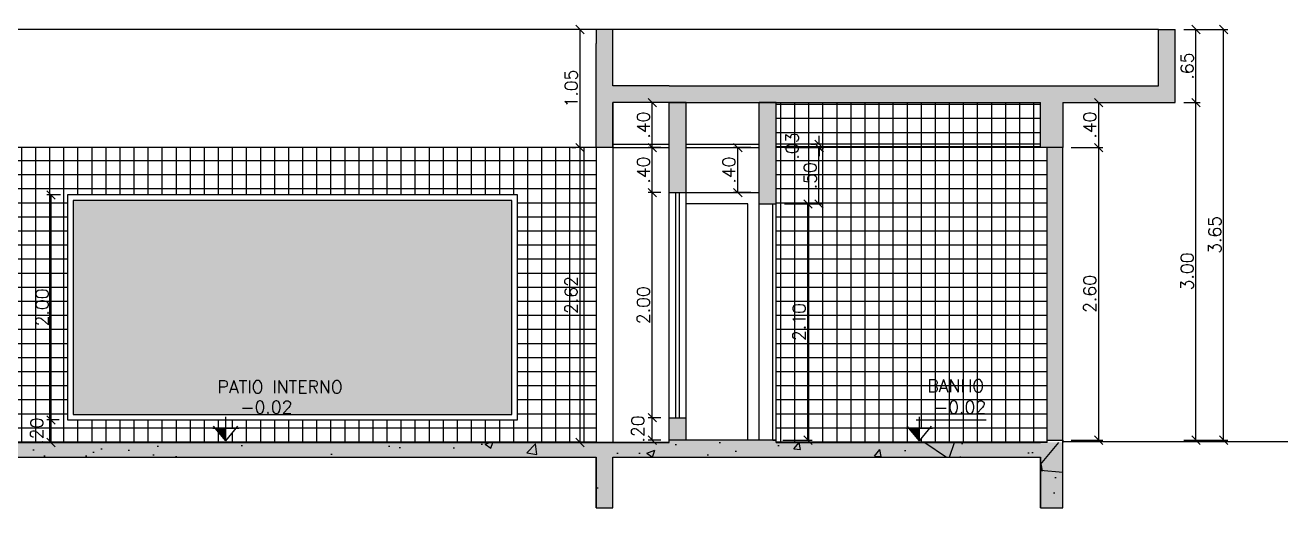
# Model space of a CAD drawing. Header units: inches. Extents: x -2 to 120, y -6 to 26.
# Drawn here: x 32.78 to 44.01, y 21.91 to 26.2 of the extents above; entities that cross this region are included whole.
import ezdxf

# ---------------------------------------------------------------- set-up
doc = ezdxf.new("R2010")
doc.units = ezdxf.units.IN
doc.header["$MEASUREMENT"] = 0
for name, color, linetype in [('Alv em vista', 1, 'Continuous'), ('Alvenaria', 4, 'Continuous'), ('ARQ-COTAS', 1, 'Continuous'), ('ARQ-NIVEL', 1, 'Continuous'), ('ARQ-TEXTO3', 3, 'Continuous'), ('Estrutura', 6, 'Continuous'), ('Hachura', 8, 'Continuous'), ('Janela', 3, 'Continuous'), ('Porta', 3, 'Continuous')]:
    doc.layers.add(name, color=color, linetype=linetype)
doc.layers.get('0').off()
doc.styles.add('ROMANS', font='romans.shx')
doc.dimstyles.new('1-75', dxfattribs={"dimscale": 0.75, "dimtxt": 0.15, "dimasz": 0.1, "dimexe": 0.05, "dimexo": 0.1, "dimgap": 0.03, "dimtad": 1, "dimzin": 5, "dimdsep": 46, "dimtxsty": 'ROMANS', "dimblk": 'OBLIQUE', "dimcen": 0, "dimclrd": 256, "dimclre": 256, "dimclrt": 2, "dimadec": 0, "dimazin": 0, "dimtfac": 1, "dimtofl": 0, "dimtmove": 2, "dimatfit": 3, "dimfxl": 0.04, "dimtolj": 1, "dimtzin": 1, "dimarcsym": 0})
pattern_1 = [(0, (0, 0), (0, 0.125), []), (90, (0, 0), (-0.125, 7.654042494670958e-18), [])]

# ---------------------------------------------------------------- blocks, each defined once
blk = doc.blocks.new('nivel corte')
at = {"color": 1}
for p, q in [((-0.1551416282272839, 0.1500000002581601), (0.1551416282272839, 0.1500000002581601)), ((0, 2.582964953035116e-10), (-0.1440395415725106, 0.1736346564500764)), ((-0.03814284311806659, 0.2486641705718284), (0.7908577891032564, 0.2486641705718284)), ((0, 2.582964953035116e-10), (0, 0.2871379268283363)), ((0, 2.582964953035116e-10), (0.1440395415725106, 0.1736346564500764)), ((0, 0.1406250002582965), (-0.1166562077978597, 0.1406250002582965)), ((0, 0.1312500002584329), (-0.1088791272779872, 0.1312500002584329)), ((0, 0.121875000258342), (-0.1011020467581147, 0.121875000258342)), ((0, 0.112500000258251), (-0.09332496623846964, 0.112500000258251)), ((0, 0.1031250002581601), (-0.08554788571859717, 0.1031250002581601)), ((0, 0.0937500002582965), (-0.0777708051987247, 0.0937500002582965)), ((0, 0.08437500025820555), (-0.06999372467885223, 0.08437500025820555)), ((0, 0.07500000025834197), (-0.06221664415897976, 0.07500000025834197)), ((0, 0.06562500025825102), (-0.05443956363910729, 0.06562500025825102)), ((0, 0.05625000025838744), (-0.04666248311923482, 0.05625000025838744)), ((0, 0.0468750002582965), (-0.03888540259936235, 0.0468750002582965)), ((0, 0.03750000025843292), (-0.03110832207971725, 0.03750000025843292)), ((0, 0.02812500025834197), (-0.02333124155961741, 0.02812500025834197)), ((0, 0.01875000025825102), (-0.01555416103974494, 0.01875000025825102)), ((0, 0.009375000258160071), (-0.00777708051987247, 0.009375000258160071))]:
    blk.add_line(p, q, dxfattribs=at)
blk = doc.blocks.new('_Oblique')
at = {"color": 0, "linetype": 'ByBlock', "lineweight": -2}
blk.add_line((-0.5, -0.5), (0.5, 0.5), dxfattribs=at)
blk = doc.blocks.new('*D488')
at = {"layer": 'ARQ-COTAS', "lineweight": -2, "transparency": 16777216}
for p, q in [((33.08264008511033, 22.69446204950949), (32.9738042560308, 22.69446204950949)), ((33.0113042560308, 22.49446204950948), (33.0113042560308, 22.69446204950949)), ((33.07616727978258, 22.49446204950948), (32.9738042560308, 22.49446204950948))]:
    blk.add_line(p, q, dxfattribs=at)
at = {"layer": 'DEFPOINTS', "color": 0, "transparency": 16777216}
for p in [(33.0113042560308, 22.69446204950949), (33.15764008511033, 22.69446204950949), (33.15116727978258, 22.49446204950948)]:
    blk.add_point(p, dxfattribs=at)
at = {"layer": 'ARQ-COTAS', "lineweight": -2, "transparency": 16777216, "xscale": 0.07500000000000001, "yscale": 0.07500000000000001, "zscale": 0.07500000000000001}
for p, rotation in [((33.0113042560308, 22.69446204950949), 90), ((33.0113042560308, 22.49446204950948), 270)]:
    blk.add_blockref('_Oblique', p, dxfattribs=dict(at, rotation=rotation))
at = {"layer": 'ARQ-COTAS', "color": 2, "transparency": 16777216, "insert": (32.88380425603079, 22.59446204950948), "char_height": 0.1125, "attachment_point": 5, "rotation": 90, "style": 'ROMANS'}
blk.add_mtext('\\A1;.20', dxfattribs=at)
blk = doc.blocks.new('*D490')
at = {"layer": 'ARQ-COTAS', "lineweight": -2, "transparency": 16777216}
for p, q in [((33.09354349119733, 24.69446204950949), (32.9738042560308, 24.69446204950949)), ((33.0113042560308, 22.69446204950949), (33.0113042560308, 24.69446204950949)), ((33.08264008511033, 22.69446204950949), (32.9738042560308, 22.69446204950949))]:
    blk.add_line(p, q, dxfattribs=at)
at = {"layer": 'DEFPOINTS', "color": 0, "transparency": 16777216}
for p in [(33.0113042560308, 24.69446204950949), (33.16854349119733, 24.69446204950949), (33.15764008511033, 22.69446204950949)]:
    blk.add_point(p, dxfattribs=at)
at = {"layer": 'ARQ-COTAS', "lineweight": -2, "transparency": 16777216, "xscale": 0.07500000000000001, "yscale": 0.07500000000000001, "zscale": 0.07500000000000001}
for p, rotation in [((33.0113042560308, 24.69446204950949), 90), ((33.0113042560308, 22.69446204950949), 270)]:
    blk.add_blockref('_Oblique', p, dxfattribs=dict(at, rotation=rotation))
at = {"layer": 'ARQ-COTAS', "color": 2, "transparency": 16777216, "insert": (32.93255425603079, 23.69446204950949), "char_height": 0.1125, "attachment_point": 5, "rotation": 90, "style": 'ROMANS'}
blk.add_mtext('\\A1;2.00', dxfattribs=at)
blk = doc.blocks.new('*D494')
at = {"layer": 'ARQ-COTAS', "lineweight": -2, "transparency": 16777216}
for p, q in [((37.78264011800701, 26.1644620495073), (37.67781469519426, 26.1644620495073)), ((37.71531469519427, 25.1144620495073), (37.71531469519427, 26.1644620495073)), ((37.782640118007, 25.1144620495073), (37.67781469519426, 25.1144620495073))]:
    blk.add_line(p, q, dxfattribs=at)
at = {"layer": 'DEFPOINTS', "color": 0, "transparency": 16777216}
for p in [(37.71531469519427, 26.1644620495073), (37.85764011800701, 26.1644620495073), (37.85764011800701, 25.1144620495073)]:
    blk.add_point(p, dxfattribs=at)
at = {"layer": 'ARQ-COTAS', "lineweight": -2, "transparency": 16777216, "xscale": 0.07500000000000001, "yscale": 0.07500000000000001, "zscale": 0.07500000000000001}
for p, rotation in [((37.71531469519427, 26.1644620495073), 90), ((37.71531469519427, 25.1144620495073), 270)]:
    blk.add_blockref('_Oblique', p, dxfattribs=dict(at, rotation=rotation))
at = {"layer": 'ARQ-COTAS', "color": 2, "transparency": 16777216, "insert": (37.63656469519426, 25.6394620495073), "char_height": 0.1125, "attachment_point": 5, "rotation": 90, "style": 'ROMANS'}
blk.add_mtext('\\A1;1.05', dxfattribs=at)
blk = doc.blocks.new('*D498')
at = {"layer": 'ARQ-COTAS', "lineweight": -2, "transparency": 16777216}
for p, q in [((37.64031469519426, 25.1144620495073), (37.67781469519426, 25.1144620495073)), ((37.71531469519427, 22.49446204950949), (37.71531469519427, 25.1144620495073)), ((37.61945179378657, 22.49446204950949), (37.75281469519427, 22.49446204950949))]:
    blk.add_line(p, q, dxfattribs=at)
at = {"layer": 'DEFPOINTS', "color": 0, "transparency": 16777216}
for p in [(37.71531469519427, 25.1144620495073), (37.71531469519427, 25.1144620495073), (37.54445179378656, 22.49446204950949)]:
    blk.add_point(p, dxfattribs=at)
at = {"layer": 'ARQ-COTAS', "lineweight": -2, "transparency": 16777216, "xscale": 0.07500000000000001, "yscale": 0.07500000000000001, "zscale": 0.07500000000000001}
for p, rotation in [((37.71531469519427, 25.1144620495073), 90), ((37.71531469519427, 22.49446204950949), 270)]:
    blk.add_blockref('_Oblique', p, dxfattribs=dict(at, rotation=rotation))
at = {"layer": 'ARQ-COTAS', "color": 2, "transparency": 16777216, "insert": (37.63656469519426, 23.8044620495084), "char_height": 0.1125, "attachment_point": 5, "rotation": 90, "style": 'ROMANS'}
blk.add_mtext('\\A1;2.62', dxfattribs=at)
blk = doc.blocks.new('*D500')
at = {"layer": 'ARQ-COTAS', "lineweight": -2, "transparency": 16777216}
for p, q in [((38.43264008511033, 22.71446204950729), (38.31907956981505, 22.71446204950729)), ((38.35657956981505, 22.51446204950949), (38.35657956981505, 22.71446204950729)), ((38.43264008511034, 22.51446204950949), (38.31907956981505, 22.51446204950949))]:
    blk.add_line(p, q, dxfattribs=at)
at = {"layer": 'DEFPOINTS', "color": 0, "transparency": 16777216}
for p in [(38.35657956981505, 22.71446204950729), (38.50764008511033, 22.71446204950729), (38.50764008511034, 22.51446204950949)]:
    blk.add_point(p, dxfattribs=at)
at = {"layer": 'ARQ-COTAS', "lineweight": -2, "transparency": 16777216, "xscale": 0.07500000000000001, "yscale": 0.07500000000000001, "zscale": 0.07500000000000001}
for p, rotation in [((38.35657956981505, 22.71446204950729), 90), ((38.35657956981505, 22.51446204950949), 270)]:
    blk.add_blockref('_Oblique', p, dxfattribs=dict(at, rotation=rotation))
at = {"layer": 'ARQ-COTAS', "color": 2, "transparency": 16777216, "insert": (38.22907956981505, 22.61446204950839), "char_height": 0.1125, "attachment_point": 5, "rotation": 90, "style": 'ROMANS'}
blk.add_mtext('\\A1;.20', dxfattribs=at)
blk = doc.blocks.new('*D502')
at = {"layer": 'ARQ-COTAS', "lineweight": -2, "transparency": 16777216}
for p, q in [((38.43264008511033, 24.71446204950954), (38.31907956981505, 24.71446204950954)), ((38.35657956981505, 22.71446204950954), (38.35657956981505, 24.71446204950954)), ((38.43264008511033, 22.71446204950954), (38.31907956981505, 22.71446204950954))]:
    blk.add_line(p, q, dxfattribs=at)
at = {"layer": 'DEFPOINTS', "color": 0, "transparency": 16777216}
for p in [(38.35657956981505, 24.71446204950954), (38.50764008511033, 24.71446204950954), (38.50764008511033, 22.71446204950954)]:
    blk.add_point(p, dxfattribs=at)
at = {"layer": 'ARQ-COTAS', "lineweight": -2, "transparency": 16777216, "xscale": 0.07500000000000001, "yscale": 0.07500000000000001, "zscale": 0.07500000000000001}
for p, rotation in [((38.35657956981505, 24.71446204950954), 90), ((38.35657956981505, 22.71446204950954), 270)]:
    blk.add_blockref('_Oblique', p, dxfattribs=dict(at, rotation=rotation))
at = {"layer": 'ARQ-COTAS', "color": 2, "transparency": 16777216, "insert": (38.27782956981505, 23.71446204950955), "char_height": 0.1125, "attachment_point": 5, "rotation": 90, "style": 'ROMANS'}
blk.add_mtext('\\A1;2.00', dxfattribs=at)
blk = doc.blocks.new('*D504')
at = {"layer": 'ARQ-COTAS', "lineweight": -2, "transparency": 16777216}
for p, q in [((38.43264008511033, 25.1144620495073), (38.31907956981505, 25.1144620495073)), ((38.35657956981505, 24.7144620495073), (38.35657956981505, 25.1144620495073)), ((38.43264008511033, 24.7144620495073), (38.31907956981505, 24.7144620495073))]:
    blk.add_line(p, q, dxfattribs=at)
at = {"layer": 'DEFPOINTS', "color": 0, "transparency": 16777216}
for p in [(38.35657956981505, 25.1144620495073), (38.50764008511033, 25.1144620495073), (38.50764008511033, 24.7144620495073)]:
    blk.add_point(p, dxfattribs=at)
at = {"layer": 'ARQ-COTAS', "lineweight": -2, "transparency": 16777216, "xscale": 0.07500000000000001, "yscale": 0.07500000000000001, "zscale": 0.07500000000000001}
for p, rotation in [((38.35657956981505, 25.1144620495073), 90), ((38.35657956981505, 24.7144620495073), 270)]:
    blk.add_blockref('_Oblique', p, dxfattribs=dict(at, rotation=rotation))
at = {"layer": 'ARQ-COTAS', "color": 2, "transparency": 16777216, "insert": (38.27782956981505, 24.9144620495073), "char_height": 0.1125, "attachment_point": 5, "rotation": 90, "style": 'ROMANS'}
blk.add_mtext('\\A1;.40', dxfattribs=at)
blk = doc.blocks.new('*D506')
at = {"layer": 'ARQ-COTAS', "lineweight": -2, "transparency": 16777216}
for p, q in [((38.43264008511033, 25.5144620495073), (38.31907956981505, 25.5144620495073)), ((38.35657956981505, 25.1144620495073), (38.35657956981505, 25.5144620495073)), ((38.43264008511033, 25.1144620495073), (38.31907956981505, 25.1144620495073))]:
    blk.add_line(p, q, dxfattribs=at)
at = {"layer": 'DEFPOINTS', "color": 0, "transparency": 16777216}
for p in [(38.35657956981505, 25.5144620495073), (38.50764008511033, 25.5144620495073), (38.50764008511033, 25.1144620495073)]:
    blk.add_point(p, dxfattribs=at)
at = {"layer": 'ARQ-COTAS', "lineweight": -2, "transparency": 16777216, "xscale": 0.07500000000000001, "yscale": 0.07500000000000001, "zscale": 0.07500000000000001}
for p, rotation in [((38.35657956981505, 25.5144620495073), 90), ((38.35657956981505, 25.1144620495073), 270)]:
    blk.add_blockref('_Oblique', p, dxfattribs=dict(at, rotation=rotation))
at = {"layer": 'ARQ-COTAS', "color": 2, "transparency": 16777216, "insert": (38.27782956981505, 25.3144620495073), "char_height": 0.1125, "attachment_point": 5, "rotation": 90, "style": 'ROMANS'}
blk.add_mtext('\\A1;.40', dxfattribs=at)
blk = doc.blocks.new('*D508')
at = {"layer": 'ARQ-COTAS', "lineweight": -2, "transparency": 16777216}
for p, q in [((42.0826400894675, 25.11446204955845), (42.36434413250699, 25.11446204955845)), ((42.32684413250699, 22.5144620510345), (42.32684413250699, 25.11446204955845)), ((42.08264011778915, 22.5144620510345), (42.36434413250699, 22.5144620510345))]:
    blk.add_line(p, q, dxfattribs=at)
at = {"layer": 'DEFPOINTS', "color": 0, "transparency": 16777216}
for p in [(42.0076400894675, 25.11446204955845), (42.32684413250699, 25.11446204955845), (42.00764011778914, 22.5144620510345)]:
    blk.add_point(p, dxfattribs=at)
at = {"layer": 'ARQ-COTAS', "lineweight": -2, "transparency": 16777216, "xscale": 0.07500000000000001, "yscale": 0.07500000000000001, "zscale": 0.07500000000000001}
for p, rotation in [((42.32684413250699, 25.11446204955845), 90), ((42.32684413250699, 22.5144620510345), 270)]:
    blk.add_blockref('_Oblique', p, dxfattribs=dict(at, rotation=rotation))
at = {"layer": 'ARQ-COTAS', "color": 2, "transparency": 16777216, "insert": (42.24809413250698, 23.81446205029648), "char_height": 0.1125, "attachment_point": 5, "rotation": 90, "style": 'ROMANS'}
blk.add_mtext('\\A1;2.60', dxfattribs=at)
blk = doc.blocks.new('*D510')
at = {"layer": 'ARQ-COTAS', "lineweight": -2, "transparency": 16777216}
for p, q in [((42.08264008511033, 25.51446204955845), (42.36434413250699, 25.51446204955845)), ((42.32684413250699, 25.11446204955845), (42.32684413250699, 25.51446204955845)), ((42.08264008511033, 25.11446204955845), (42.36434413250699, 25.11446204955845))]:
    blk.add_line(p, q, dxfattribs=at)
at = {"layer": 'DEFPOINTS', "color": 0, "transparency": 16777216}
for p in [(42.00764008511032, 25.51446204955845), (42.32684413250699, 25.51446204955845), (42.00764008511032, 25.11446204955845)]:
    blk.add_point(p, dxfattribs=at)
at = {"layer": 'ARQ-COTAS', "lineweight": -2, "transparency": 16777216, "xscale": 0.07500000000000001, "yscale": 0.07500000000000001, "zscale": 0.07500000000000001}
for p, rotation in [((42.32684413250699, 25.51446204955845), 90), ((42.32684413250699, 25.11446204955845), 270)]:
    blk.add_blockref('_Oblique', p, dxfattribs=dict(at, rotation=rotation))
at = {"layer": 'ARQ-COTAS', "color": 2, "transparency": 16777216, "insert": (42.24809413250698, 25.31446204955845), "char_height": 0.1125, "attachment_point": 5, "rotation": 90, "style": 'ROMANS'}
blk.add_mtext('\\A1;.40', dxfattribs=at)
blk = doc.blocks.new('*D512')
at = {"layer": 'ARQ-COTAS', "lineweight": -2, "transparency": 16777216}
for p, q in [((43.08264011800701, 26.16446204957306), (43.22889006815385, 26.16446204957306)), ((43.19139006815385, 25.51446204957305), (43.19139006815385, 26.16446204957306)), ((43.08264011800701, 25.51446204957305), (43.22889006815385, 25.51446204957305))]:
    blk.add_line(p, q, dxfattribs=at)
at = {"layer": 'DEFPOINTS', "color": 0, "transparency": 16777216}
for p in [(43.007640118007, 26.16446204957306), (43.19139006815385, 26.16446204957306), (43.007640118007, 25.51446204957305)]:
    blk.add_point(p, dxfattribs=at)
at = {"layer": 'ARQ-COTAS', "lineweight": -2, "transparency": 16777216, "xscale": 0.07500000000000001, "yscale": 0.07500000000000001, "zscale": 0.07500000000000001}
for p, rotation in [((43.19139006815385, 26.16446204957306), 90), ((43.19139006815385, 25.51446204957305), 270)]:
    blk.add_blockref('_Oblique', p, dxfattribs=dict(at, rotation=rotation))
at = {"layer": 'ARQ-COTAS', "color": 2, "transparency": 16777216, "insert": (43.11264006815384, 25.83946204957306), "char_height": 0.1125, "attachment_point": 5, "rotation": 90, "style": 'ROMANS'}
blk.add_mtext('\\A1;.65', dxfattribs=at)
blk = doc.blocks.new('*D514')
at = {"layer": 'ARQ-COTAS', "lineweight": -2, "transparency": 16777216}
for p, q in [((43.08264011800701, 25.51446204957305), (43.22889006815385, 25.51446204957305)), ((43.19139006815385, 22.5144620510345), (43.19139006815385, 25.51446204957305)), ((43.08264011800701, 22.5144620510345), (43.22889006815385, 22.5144620510345))]:
    blk.add_line(p, q, dxfattribs=at)
at = {"layer": 'DEFPOINTS', "color": 0, "transparency": 16777216}
for p in [(43.007640118007, 25.51446204957305), (43.19139006815385, 25.51446204957305), (43.007640118007, 22.5144620510345)]:
    blk.add_point(p, dxfattribs=at)
at = {"layer": 'ARQ-COTAS', "lineweight": -2, "transparency": 16777216, "xscale": 0.07500000000000001, "yscale": 0.07500000000000001, "zscale": 0.07500000000000001}
for p, rotation in [((43.19139006815385, 25.51446204957305), 90), ((43.19139006815385, 22.5144620510345), 270)]:
    blk.add_blockref('_Oblique', p, dxfattribs=dict(at, rotation=rotation))
at = {"layer": 'ARQ-COTAS', "color": 2, "transparency": 16777216, "insert": (43.11264006815384, 24.01446205030378), "char_height": 0.1125, "attachment_point": 5, "rotation": 90, "style": 'ROMANS'}
blk.add_mtext('\\A1;3.00', dxfattribs=at)
blk = doc.blocks.new('*D516')
at = {"layer": 'ARQ-COTAS', "lineweight": -2, "transparency": 16777216}
for p, q in [((43.08264011800701, 26.16446204957306), (43.47520585475804, 26.16446204957306)), ((43.43770585475804, 22.5144620510345), (43.43770585475804, 26.16446204957306)), ((43.08264011800701, 22.5144620510345), (43.47520585475804, 22.5144620510345))]:
    blk.add_line(p, q, dxfattribs=at)
at = {"layer": 'DEFPOINTS', "color": 0, "transparency": 16777216}
for p in [(43.007640118007, 26.16446204957306), (43.43770585475804, 26.16446204957306), (43.007640118007, 22.5144620510345)]:
    blk.add_point(p, dxfattribs=at)
at = {"layer": 'ARQ-COTAS', "lineweight": -2, "transparency": 16777216, "xscale": 0.07500000000000001, "yscale": 0.07500000000000001, "zscale": 0.07500000000000001}
for p, rotation in [((43.43770585475804, 26.16446204957306), 90), ((43.43770585475804, 22.5144620510345), 270)]:
    blk.add_blockref('_Oblique', p, dxfattribs=dict(at, rotation=rotation))
at = {"layer": 'ARQ-COTAS', "color": 2, "transparency": 16777216, "insert": (43.35895585475803, 24.33946205030378), "char_height": 0.1125, "attachment_point": 5, "rotation": 90, "style": 'ROMANS'}
blk.add_mtext('\\A1;3.65', dxfattribs=at)
blk = doc.blocks.new('*D520')
at = {"layer": 'ARQ-COTAS', "lineweight": -2, "transparency": 16777216}
for p, q in [((39.53264013524647, 24.61446204950949), (39.77908322773131, 24.61446204950949)), ((39.74158322773131, 22.51446204950948), (39.74158322773131, 24.61446204950949)), ((39.51764013524647, 22.51446204950948), (39.77908322773131, 22.51446204950948))]:
    blk.add_line(p, q, dxfattribs=at)
at = {"layer": 'DEFPOINTS', "color": 0, "transparency": 16777216}
for p in [(39.45764013524646, 24.61446204950949), (39.74158322773131, 24.61446204950949), (39.44264013524646, 22.51446204950948)]:
    blk.add_point(p, dxfattribs=at)
at = {"layer": 'ARQ-COTAS', "lineweight": -2, "transparency": 16777216, "xscale": 0.07500000000000001, "yscale": 0.07500000000000001, "zscale": 0.07500000000000001}
for p, rotation in [((39.74158322773131, 24.61446204950949), 90), ((39.74158322773131, 22.51446204950948), 270)]:
    blk.add_blockref('_Oblique', p, dxfattribs=dict(at, rotation=rotation))
at = {"layer": 'ARQ-COTAS', "color": 2, "transparency": 16777216, "insert": (39.6628332277313, 23.56446204950949), "char_height": 0.1125, "attachment_point": 5, "rotation": 90, "style": 'ROMANS'}
blk.add_mtext('\\A1;2.10', dxfattribs=at)
blk = doc.blocks.new('*D522')
at = {"layer": 'ARQ-COTAS', "lineweight": -2, "transparency": 16777216}
for p, q in [((39.53264013524647, 25.11446204955844), (39.87658321028285, 25.11446204955844)), ((39.83908321028284, 24.61446204950949), (39.83908321028284, 25.11446204955844)), ((39.53264013524647, 24.61446204950949), (39.87658321028285, 24.61446204950949))]:
    blk.add_line(p, q, dxfattribs=at)
at = {"layer": 'DEFPOINTS', "color": 0, "transparency": 16777216}
for p in [(39.45764013524646, 25.11446204955844), (39.83908321028284, 25.11446204955844), (39.45764013524646, 24.61446204950949)]:
    blk.add_point(p, dxfattribs=at)
at = {"layer": 'ARQ-COTAS', "lineweight": -2, "transparency": 16777216, "xscale": 0.07500000000000001, "yscale": 0.07500000000000001, "zscale": 0.07500000000000001}
for p, rotation in [((39.83908321028284, 25.11446204955844), 90), ((39.83908321028284, 24.61446204950949), 270)]:
    blk.add_blockref('_Oblique', p, dxfattribs=dict(at, rotation=rotation))
at = {"layer": 'ARQ-COTAS', "color": 2, "transparency": 16777216, "insert": (39.76033321028284, 24.86446204953397), "char_height": 0.1125, "attachment_point": 5, "rotation": 90, "style": 'ROMANS'}
blk.add_mtext('\\A1;.50', dxfattribs=at)
blk = doc.blocks.new('*D524')
at = {"layer": 'ARQ-COTAS', "lineweight": -2, "transparency": 16777216}
for p, q in [((39.23264013524646, 25.1144620495073), (39.08014009273033, 25.1144620495073)), ((39.11764009273033, 24.71446204950969), (39.11764009273033, 25.1144620495073)), ((39.23264013524646, 24.71446204950969), (39.08014009273033, 24.71446204950969))]:
    blk.add_line(p, q, dxfattribs=at)
at = {"layer": 'DEFPOINTS', "color": 0, "transparency": 16777216}
for p in [(39.11764009273033, 25.1144620495073), (39.30764013524647, 25.1144620495073), (39.30764013524647, 24.71446204950969)]:
    blk.add_point(p, dxfattribs=at)
at = {"layer": 'ARQ-COTAS', "lineweight": -2, "transparency": 16777216, "xscale": 0.07500000000000001, "yscale": 0.07500000000000001, "zscale": 0.07500000000000001}
for p, rotation in [((39.11764009273033, 25.1144620495073), 90), ((39.11764009273033, 24.71446204950969), 270)]:
    blk.add_blockref('_Oblique', p, dxfattribs=dict(at, rotation=rotation))
at = {"layer": 'ARQ-COTAS', "color": 2, "transparency": 16777216, "insert": (39.03889009273033, 24.9144620495085), "char_height": 0.1125, "attachment_point": 5, "rotation": 90, "style": 'ROMANS'}
blk.add_mtext('\\A1;.40', dxfattribs=at)
blk = doc.blocks.new('*D790')
at = {"layer": 'ARQ-COTAS', "lineweight": -2, "transparency": 16777216}
for p, q in [((39.84136815726518, 25.14446204955845), (39.84136815726518, 25.21946204955844)), ((39.76636815726518, 25.14446204955845), (39.80386815726518, 25.14446204955845)), ((39.84136815726518, 25.11446204955844), (39.84136815726518, 25.03946204955844)), ((39.91408321028285, 25.11446204955844), (39.87886815726518, 25.11446204955844))]:
    blk.add_line(p, q, dxfattribs=at)
at = {"layer": 'DEFPOINTS', "color": 0, "transparency": 16777216}
for p in [(39.83908321028284, 25.11446204955844), (39.84136815726518, 25.14446204955845), (39.84136815726518, 25.14446204955845)]:
    blk.add_point(p, dxfattribs=at)
at = {"layer": 'ARQ-COTAS', "lineweight": -2, "transparency": 16777216, "xscale": 0.07500000000000001, "yscale": 0.07500000000000001, "zscale": 0.07500000000000001}
for p, rotation in [((39.84136815726518, 25.14446204955845), 270), ((39.84136815726518, 25.11446204955844), 90)]:
    blk.add_blockref('_Oblique', p, dxfattribs=dict(at, rotation=rotation))
at = {"layer": 'ARQ-COTAS', "color": 2, "transparency": 16777216, "insert": (39.60136815726517, 25.12946204955845), "char_height": 0.1125, "attachment_point": 5, "rotation": 90, "style": 'ROMANS'}
blk.add_mtext('\\A1;.03', dxfattribs=at)

msp = doc.modelspace()

# ---------------------------------------------------------------- hatches: boundary and pattern name
at = {"layer": 'Hachura', "ltscale": 0.03}
h = msp.add_hatch(dxfattribs=at)
h.set_pattern_fill('AR-CONC', color=256, scale=0.03)
h.set_pattern_definition([(49.99999999999999, (0, 0), (0.215178054780226, -0.01882564049477853), [0.0225, -0.2475]), (355, (0, 0), (-0.0416254000839, 0.2256576401100036), [0.018, -0.198]), (100.45144446, (0.0179315043, -0.0015688032), (0.1735526540181336, 0.2068319972905888), [0.0191220576, -0.2103426335999999]), (46.18420000000001, (0, 0.06), (0.3201723992014717, -0.04965578423792302), [0.03375, -0.37125]), (96.63563549, (0.0266810235, 0.0558620079), (0.2803985837022685, 0.2922355802323651), [0.0286831026, -0.3155141279999999]), (351.1841639899999, (0, 0.06), (0.2803985835164319, 0.292235580080997), [0.027, -0.2970000003]), (21, (0.03, 0.045), (0.1790721156355385, -0.1207856671996016), [0.0225, -0.2475]), (326.0000000000001, (0.03, 0.045), (0.07299459957647451, 0.2175450135140559), [0.018, -0.198]), (71.45144474, (0.0449226762, 0.0349345278), (0.2520667130189913, 0.09675934584190614), [0.019122057, -0.2103426336]), (37.50000000000001, (0, 0), (0.003647956595187201, 0.09986815614939344), [0, -0.1956, 0, -0.201, 0, -0.19875]), (7.499999999999999, (0, 0), (0.07892086123264458, 0.1183235135647081), [0, -0.1146, 0, -0.1911, 0, -0.07575]), (327.5, (-0.0669, 0), (0.1601467308517227, -0.00676646152031394), [0, -0.075, 0, -0.234, 0, -0.3105]), (317.5, (-0.0969, 0), (0.1749558508027159, 0.03003149469969529), [0, -0.0975, 0, -0.1554, 0, -0.2205])])
h.paths.add_polyline_path([(32.50764011800833, 26.16446204953284), (32.35764011800833, 26.16446204953229), (32.35764011800833, 25.66446204950949), (26.15764008511033, 25.66446204950952), (26.15764008511033, 26.16446204950952), (26.00764008511034, 26.16446204950952), (26.00764008511034, 25.51446204950952), (27.00764008510976, 25.51446204950952), (27.00764008510976, 25.11446204950951), (27.20764008510976, 25.11446204950952), (27.20764008510976, 25.51446204950952), (32.35764011800701, 25.51446204950952), (32.35764011800701, 25.11446204950954), (32.50764011800796, 25.11446204950949)])
h.paths.add_polyline_path([(42.007640118007, 22.49446204950949), (39.45764013524646, 22.49446204950949), (39.45764013524646, 22.51446204950948), (39.42764013524646, 22.51446204950948), (38.50764008511034, 22.51446204950948), (38.50764008511034, 22.49446204950949), (32.507640118007, 22.49446204950948), (32.507640118007, 22.51446204950949), (32.35764011800701, 22.51446204950954), (27.00764008511033, 22.51446204950949), (27.00764008511034, 21.9144620495095), (27.20764008511033, 21.9144620495095), (27.20764008511033, 22.36446204950949), (27.257640118007, 22.36446204950949), (32.35764011800701, 22.36446204950949), (32.35764011800701, 21.91446204950949), (32.507640118007, 21.91446204950949), (32.507640118007, 22.36446204950949), (37.85764011800701, 22.3644620495094), (37.85764011800701, 21.9144620495095), (38.00764011800701, 21.9144620495095), (38.00764011800701, 22.36446204950949), (41.80764058049126, 22.36446204950943), (41.80764058049125, 21.9144620495095), (42.007640118007, 21.9144620495095)])
h.paths.add_polyline_path([(43.007640118007, 26.16446204957306), (42.85764011800701, 26.16446204957087), (42.85764011800701, 25.66446204957087), (38.50764008510814, 25.6644620495073), (38.00764011800701, 25.6644620495073), (38.00764011800701, 26.16446204955305), (37.85764011800701, 26.1644620495525), (37.85764011800701, 26.03971811338837), (37.85764011800701, 25.1144620495073), (38.00764011800701, 25.1144620495073), (38.00764011800701, 25.5144620495073), (38.50764008511033, 25.5144620495073), (38.65764008511143, 25.51446204950949), (41.80764008510448, 25.51446204955552), (41.80764008511032, 25.11446204955845), (42.0076400894675, 25.11446204955845), (42.00764008511032, 25.51446204955844), (43.007640118007, 25.51446204957306)])
h = msp.add_hatch(color=256, dxfattribs=at)
h.dxf.hatch_style = 1
h.paths.add_polyline_path([(38.65764008511143, 25.51446204950949), (38.50764008511033, 25.5144620495073), (38.50764008511033, 24.7144620495073), (38.65764008511113, 24.71446204950724)])
h.paths.add_polyline_path([(38.65764008511032, 22.71446204950724), (38.50764008511033, 22.7144620495073), (38.50764008511034, 22.51446204950948), (38.65764008511032, 22.51446204950948)])
h.paths.add_polyline_path([(39.45764013524646, 25.51446204952118), (39.30764013524647, 25.51446204952118), (39.30764013524647, 24.61446204950949), (39.42764013524646, 24.61446204950949), (39.45764013524646, 24.61446204950949)])
h.paths.add_polyline_path([(42.0076400894675, 25.11446204955845), (41.86764013524644, 25.11446204955845), (41.86764013513751, 22.51446205027199), (42.00764011789808, 22.51446205027199)])
h.paths.add_polyline_path([(31.707640118007, 25.51446204950952), (31.557640118007, 25.51446204950952), (31.557640118007, 22.51446204950949), (31.707640118007, 22.51446204950949)])
h.paths.add_polyline_path([(32.50764011800796, 25.11446204950949), (32.35764011800701, 25.11446204950954), (32.35764011800701, 24.71446204950949), (32.50764011800781, 24.71446204950949)])
h.paths.add_polyline_path([(32.50764011800707, 22.71446204950949), (32.35764011800701, 22.71446204950954), (32.35764011800701, 22.51446204950954), (32.507640118007, 22.51446204950949)])
h.paths.add_polyline_path([(27.15764008510979, 23.51446204950952), (27.00764008510979, 23.51446204950952), (27.00764008510983, 22.51446204950949), (27.15764008510983, 22.51446204950949)])
h.paths.add_polyline_path([(27.15764008510975, 25.11446204950952), (27.00764008510976, 25.11446204950951), (27.00764008510976, 24.71446204950952), (27.15764008510975, 24.71446204950952)])
h = msp.add_hatch(dxfattribs=at)
h.set_pattern_fill('NET', color=256)
h.set_pattern_definition(pattern_1)
h.paths.add_polyline_path([(41.86764013524644, 25.11446204955845), (41.80764008511032, 25.11446204955845), (39.45764013524646, 25.11446204955844), (39.45764013524646, 24.61446204950949), (39.45764013524646, 22.51446204950949), (39.45764013524646, 22.49446204950949), (41.86764013524644, 22.49446204950949)])
h.paths.add_polyline_path([(40.82596509286501, 22.62046392177423), (40.73264012662673, 22.50796392177434), (40.63931516038846, 22.62046392177423)], flags=16)
h.paths.add_polyline_path([(41.80764008510448, 25.51446204955552), (39.45764013524646, 25.51446204952118), (39.45764013524646, 25.11446204955844), (41.80764008511032, 25.11446204955845)])
h.paths.add_polyline_path([(40.82115894886914, 22.72344023926559), (41.35419466182227, 22.72344023926559), (41.35419466182227, 22.89219023884371), (40.82115894886914, 22.89219023884371)], flags=24)
h.paths.add_polyline_path([(40.76487964530583, 22.91221249879496), (41.34612964530584, 22.91221249879496), (41.34612964530584, 23.08096249879496), (40.76487964530583, 23.08096249879496)], flags=24)
h = msp.add_hatch(dxfattribs=at)
h.set_pattern_fill('NET', color=256)
h.set_pattern_definition(pattern_1)
h.paths.add_polyline_path([(37.85764011800701, 25.1144620495073), (32.50764011800796, 25.1144620495073), (32.50764011800781, 24.71446204950949), (32.50764011800707, 22.71446204950949), (32.507640118007, 22.51446204950949), (32.507640118007, 22.49446204950948), (37.85764011800701, 22.49446204950949)])
h.paths.add_polyline_path([(37.15764008511033, 24.69446204950949), (37.15764008511033, 22.69446204950949), (34.56449674328289, 22.69446204950949), (34.56449674328289, 22.62046392177423), (34.65782170952117, 22.62046392177423), (34.56449674328289, 22.50796392177434), (34.47117177704461, 22.62046392177423), (34.56449674328289, 22.62046392177423), (34.56449674328289, 22.69446204950949), (34.53588961094434, 22.69446204950949), (33.15764008511033, 22.69446204950949), (33.15764008511033, 24.69446204950949)], flags=16)
h.paths.add_polyline_path([(37.10764008511033, 24.64446204950949), (37.10764008511033, 22.74446204950949), (33.20764008511033, 22.74446204950949), (33.20764008511033, 24.64446204950949)], flags=0)
h.paths.add_polyline_path([(34.56449674328289, 22.60640142177444), (34.56449674328289, 22.5923389217743), (34.49450301860404, 22.5923389217743), (34.4886702082143, 22.59937017177437), (34.56449674328289, 22.59937017177437), (34.4828373978244, 22.60640142177444)], flags=0)
h.paths.add_polyline_path([(34.56449674328289, 22.57827642177434), (34.56449674328289, 22.56421392177437), (34.51783426016365, 22.56421392177437), (34.51200144977375, 22.57124517177427), (34.56449674328289, 22.57124517177427), (34.56449674328289, 22.57827642177434), (34.50616863938384, 22.57827642177434), (34.50033582899394, 22.58530767177423), (34.56449674328289, 22.58530767177423), (34.56449674328289, 22.57124517177427), (34.51200144977375, 22.57124517177427), (34.50616863938384, 22.57827642177434)], flags=0)
h.paths.add_polyline_path([(34.56449674328289, 22.55015142177441), (34.56449674328289, 22.53608892177444), (34.5411655017231, 22.53608892177444), (34.53533269133337, 22.54312017177434), (34.56449674328289, 22.54312017177434), (34.56449674328289, 22.55015142177441), (34.52949988094346, 22.55015142177441), (34.52366707055356, 22.5571826717743), (34.56449674328289, 22.5571826717743), (34.56449674328289, 22.54312017177434), (34.53533269133337, 22.54312017177434), (34.52949988094346, 22.55015142177441)], flags=0)
h.paths.add_polyline_path([(34.55283112250308, 22.5220264217743), (34.54699831211317, 22.52905767177437), (34.56449674328289, 22.52905767177437), (34.56449674328289, 22.5220264217743)], flags=0)
h.paths.add_polyline_path([(32.96817925603079, 22.45115847808091), (32.96817925603079, 22.73776562093805), (32.79942925603079, 22.73776562093805), (32.79942925603079, 22.45115847808091)], flags=9)
h.paths.add_polyline_path([(33.01692925603079, 23.49490847808092), (33.01692925603079, 23.89401562093806), (32.84817925603079, 23.89401562093806), (32.84817925603079, 23.49490847808092)], flags=24)
h.paths.add_polyline_path([(32.72112225651263, 23.60490847807983), (32.72112225651263, 24.00401562093697), (32.55237225651263, 24.00401562093697), (32.55237225651263, 23.60490847807983)], flags=24)
h.paths.add_polyline_path([(37.72093969519426, 23.60490847807983), (37.72093969519426, 24.00401562093697), (37.55218969519426, 24.00401562093697), (37.55218969519426, 23.60490847807983)], flags=24)
h.paths.add_polyline_path([(34.65301556552529, 22.72344023926559), (35.18605127847842, 22.72344023926559), (35.18605127847842, 22.89219023884371), (34.65301556552529, 22.89219023884371)], flags=8)
h.paths.add_polyline_path([(34.40625403965635, 22.90343156180304), (35.68928975394207, 22.90343156180304), (35.68928975394207, 23.07218156180304), (34.40625403965635, 23.07218156180304)], flags=8)
h = msp.add_hatch(color=256, dxfattribs=at)
h.dxf.hatch_style = 1
h.paths.add_polyline_path([(37.10764008511033, 22.74446204950949), (37.10764008511033, 24.64446204950949), (33.20764008511033, 24.64446204950949), (33.20764008511033, 22.74446204950949)])
h = msp.add_hatch(dxfattribs=at)
h.set_pattern_fill('AR-CONC', color=256, scale=0.5)
h.set_pattern_definition([(49.99999999999999, (0, 0), (3.586300913003767, -0.3137606749129755), [0.375, -4.125]), (355, (0, 0), (-0.693756668065, 3.760960668500059), [0.3, -3.3]), (100.45144446, (0.298858405, -0.02614672), (2.89254423363556, 3.447199954843147), [0.3187009599999999, -3.505710559999999]), (46.18420000000001, (0, 1), (5.336206653357862, -0.8275964039653836), [0.5625, -6.1875]), (96.63563549, (0.444683725, 0.931033465), (4.673309728371142, 4.870593003872752), [0.47805171, -5.258568799999999]), (351.1841639899999, (0, 1), (4.673309725273866, 4.870593001349951), [0.45, -4.950000005]), (21, (0.5, 0.75), (2.984535260592308, -2.013094453326694), [0.375, -4.125]), (326.0000000000001, (0.5, 0.75), (1.216576659607909, 3.625750225234265), [0.3, -3.3]), (71.45144474, (0.74871127, 0.58224213), (4.201111883649856, 1.612655764031769), [0.31870095, -3.50571056]), (37.50000000000001, (0, 0), (0.06079927658645334, 1.664469269156557), [0, -3.26, 0, -3.35, 0, -3.3125]), (7.499999999999999, (0, 0), (1.315347687210743, 1.972058559411801), [0, -1.91, 0, -3.185, 0, -1.2625]), (327.5, (-1.115, 0), (2.669112180862045, -0.112774358671899), [0, -1.25, 0, -3.9, 0, -5.175]), (317.5, (-1.615, 0), (2.915930846711931, 0.5005249116615882), [0, -1.625, 0, -2.59, 0, -3.675])])
h.paths.add_polyline_path([(42.007640118007, 22.49446204950949), (32.357640118007, 22.49446204950948), (32.357640118007, 22.51446204950949), (27.00764008511033, 22.51446204950949), (27.00764008511034, 21.9144620495095), (27.257640118007, 21.9144620495095), (27.257640118007, 22.36446204950949), (32.35764011800701, 22.36446204950949), (32.35764011800701, 21.91446204950949), (32.507640118007, 21.91446204950949), (32.507640118007, 22.36446204950949), (37.85764011800701, 22.3644620495094), (37.85764011800701, 21.9144620495095), (38.00764011800701, 21.9144620495095), (38.00764011800701, 22.36446204950949), (41.80764058049126, 22.36446204950943), (41.80764058049125, 21.9144620495095), (42.007640118007, 21.9144620495095)])
h = msp.add_hatch(dxfattribs=at)
h.set_pattern_fill('AR-CONC', color=256, scale=0.1)
h.set_pattern_definition([(49.99999999999999, (0, 0), (0.7172601826007535, -0.06275213498259512), [0.07500000000000001, -0.8250000000000001]), (355, (0, 0), (-0.138751333613, 0.7521921337000119), [0.06, -0.66]), (100.45144446, (0.059771681, -0.005229344), (0.578508846727112, 0.6894399909686295), [0.06374019199999999, -0.7011421119999999]), (46.18420000000001, (0, 0.2), (1.067241330671572, -0.1655192807930767), [0.1125, -1.2375]), (96.63563549, (0.088936745, 0.186206693), (0.9346619456742284, 0.9741186007745505), [0.09561034200000001, -1.05171376]), (351.1841639899999, (0, 0.2), (0.9346619450547732, 0.9741186002699902), [0.09000000000000001, -0.990000001]), (21, (0.1, 0.15), (0.5969070521184617, -0.4026188906653388), [0.07500000000000001, -0.8250000000000001]), (326.0000000000001, (0.1, 0.15), (0.2433153319215817, 0.7251500450468531), [0.06, -0.66]), (71.45144474, (0.149742254, 0.116448426), (0.8402223767299711, 0.3225311528063539), [0.06374019000000002, -0.701142112]), (37.50000000000001, (0, 0), (0.01215985531729067, 0.3328938538313115), [0, -0.652, 0, -0.67, 0, -0.6625000000000001]), (7.499999999999999, (0, 0), (0.2630695374421486, 0.3944117118823602), [0, -0.382, 0, -0.637, 0, -0.2525]), (327.5, (-0.223, 0), (0.5338224361724091, -0.0225548717343798), [0, -0.25, 0, -0.78, 0, -1.035]), (317.5, (-0.323, 0), (0.5831861693423862, 0.1001049823323176), [0, -0.325, 0, -0.518, 0, -0.735])])
h.paths.add_polyline_path([(42.007640118007, 22.49446204950949), (32.357640118007, 22.49446204950948), (32.357640118007, 22.51446204950949), (27.00764008511033, 22.51446204950949), (27.00764008511034, 21.9144620495095), (27.20764008511033, 21.9144620495095), (27.20764008511033, 22.36446204950949), (32.35764011800701, 22.36446204950949), (32.35764011800701, 21.91446204950949), (32.507640118007, 21.91446204950949), (32.507640118007, 22.36446204950949), (37.85764011800701, 22.3644620495094), (37.85764011800701, 21.9144620495095), (38.00764011800701, 21.9144620495095), (38.00764011800701, 22.36446204950949), (41.80764058049126, 22.36446204950943), (41.80764058049125, 21.9144620495095), (42.007640118007, 21.9144620495095)])

# ---------------------------------------------------------------- linework, layer by layer
at = {"layer": 'Alv em vista', "ltscale": 0.03}
for p, q in [((42.85764011800701, 26.16446204957087), (26.15764008511033, 26.16446204950952)), ((37.85764011800701, 25.1144620495073), (31.707640118007, 25.1144620495073)), ((37.85764011800701, 25.1144620495073), (37.85764011800701, 22.49446204950949)), ((38.00764011800701, 25.1444620495073), (38.50764008511033, 25.1444620495073)), ((38.00764011800701, 25.1144620495073), (38.00764011800701, 22.49446204950949)), ((38.00764011800701, 25.1144620495073), (38.50764008511033, 25.1144620495073)), ((38.65764008511129, 25.14446204950729), (39.30764013524647, 25.1444620495073)), ((38.65764008511129, 25.11446204950729), (39.30764013524647, 25.1144620495073)), ((41.80764008511032, 25.14446204955845), (39.45764013524646, 25.14446204955845)), ((41.80764008511032, 25.11446204955845), (39.45764013524646, 25.11446204955844)), ((38.50764008511033, 22.71446204950954), (38.50764008511033, 24.71446204950954)), ((38.6576400851104, 22.71446204950949), (38.65764008511113, 24.71446204950949)), ((39.20764013524647, 22.51446204950948), (39.20764013524646, 24.61446204950948)), ((39.30764013524647, 22.51446204950949), (39.30764013524647, 24.61446204950949)), ((39.30764013524647, 24.61446204950949), (39.42764013524646, 24.61446204950949))]:
    msp.add_line(p, q, dxfattribs=at)
at = {"layer": 'Alvenaria', "ltscale": 0.03}
for p, q in [((38.50764008511033, 24.7144620495073), (38.50764008511033, 25.5144620495073)), ((38.50764008511033, 25.5144620495073), (38.65764008511143, 25.51446204950949)), ((38.65764008511143, 25.51446204950949), (38.50764008511033, 25.5144620495073)), ((38.65764008511113, 24.71446204950949), (38.65764008511143, 25.51446204950949)), ((39.30764013524647, 24.61446204950949), (39.30764013524647, 25.51446204951899)), ((39.45764013524646, 25.51446204952118), (39.30764013524647, 25.51446204952118)), ((39.45764013524646, 24.61446204950949), (39.45764013524646, 25.51446204952118)), ((41.86764013524644, 22.49446204950949), (41.86764013524644, 25.11446204955845)), ((42.007640118007, 22.49446204950949), (42.0076400894675, 25.11446204955845)), ((38.50764008511109, 24.7144620495073), (38.65764008511109, 24.71446204950724)), ((38.50764008511033, 22.7144620495073), (38.65764008511033, 22.71446204950724)), ((38.50764008511034, 22.49446204950949), (38.50764008511033, 22.71446204950729)), ((38.65764008511032, 22.51446204950948), (38.65764008511032, 22.71446204950724))]:
    msp.add_line(p, q, dxfattribs=at)
at = {"layer": 'Estrutura', "ltscale": 0.03}
for p, q in [((38.00764011800701, 26.1644620495073), (37.85764011800701, 26.1644620495073)), ((37.85764011800701, 26.1644620495073), (37.85764011800701, 26.03971811338837)), ((38.00764011800701, 25.6644620495073), (38.00764011800701, 26.1644620495073)), ((42.85764011800701, 25.66446204957087), (42.85764011800701, 26.16446204957087)), ((42.85764011800701, 26.16446204957087), (43.0076401179975, 26.16446204957306)), ((43.007640118007, 25.51446204957305), (43.007640118007, 26.16446204957306)), ((37.85764011800701, 25.1144620495073), (37.85764011800701, 26.03971811338837)), ((38.50764008511033, 25.6644620495073), (38.00764011800701, 25.6644620495073)), ((38.50764008510814, 25.6644620495073), (42.85764011800701, 25.66446204957087)), ((38.50764008511033, 25.5144620495073), (38.00764011800701, 25.5144620495073)), ((38.00764011800701, 25.5144620495073), (38.00764011800701, 25.1144620495073)), ((38.00764011800701, 25.1144620495073), (38.00764011800701, 25.5144620495073)), ((38.50764008511033, 25.5144620495073), (41.80764008510448, 25.51446204955552)), ((41.80764008511032, 25.11446204955845), (41.80764008510448, 25.51446204955553)), ((42.00764008511032, 25.51446204955845), (42.00764008511032, 25.11446204955845)), ((42.00764008511032, 25.51446204955844), (43.007640118007, 25.51446204957306)), ((38.00764011800701, 25.1144620495073), (37.85764011800701, 25.1144620495073)), ((42.00764008511032, 25.11446204955845), (41.80764008511032, 25.11446204955845)), ((32.507640118007, 22.49446204950949), (38.50764008511034, 22.49446204950949)), ((38.50764008511034, 22.49446204950949), (32.507640118007, 22.49446204950948)), ((39.45764013524646, 22.51446204950948), (38.50764008511034, 22.51446204950948)), ((38.50764008511034, 22.49446204950949), (38.50764008511034, 22.51446204950949)), ((39.45764013524646, 22.49446204950949), (39.45764013524646, 22.51446204950949)), ((39.45764013524646, 22.49446204950948), (41.80764058049125, 22.49446204950949)), ((41.86764013524645, 22.49446204950949), (39.45764013524646, 22.49446204950949)), ((41.86764013524644, 22.51446204950949), (42.00764011778914, 22.5144620510345)), ((41.86764013524644, 22.49446204950949), (41.86764013524644, 22.51446204950949)), ((42.00764011778914, 22.5144620510345), (42.00764011778914, 22.49446204950949)), ((42.00764011778914, 22.50446205027199), (44.00764011778914, 22.50446205027199)), ((42.007640118007, 21.9144620495095), (42.007640118007, 22.49446204950949)), ((42.007640118007, 21.9144620495095), (42.007640118007, 22.49446204950949)), ((32.507640118007, 22.36446204950949), (37.85764011800701, 22.36446204950949)), ((32.507640118007, 22.36446204950949), (37.85764011800701, 22.3644620495094)), ((37.85764011800701, 21.9144620495095), (37.85764011800701, 22.36446204950949)), ((37.85764011800701, 22.3644620495094), (37.85764011800701, 21.9144620495095)), ((38.00764011800701, 21.9144620495095), (38.00764011800701, 22.36446204950949)), ((38.00764011800701, 22.36446204950949), (41.80764058049125, 22.36446204950949)), ((38.00764011800701, 21.9144620495095), (38.00764011800701, 22.36446204950949)), ((38.00764011800701, 22.36446204950949), (41.80764058049126, 22.36446204950943)), ((41.80764058049125, 21.9144620495095), (41.80764058049125, 22.36446204950949)), ((41.80764058049125, 22.36446204950949), (41.80764058049125, 21.9144620495095)), ((41.80764058049126, 22.36446204950943), (41.80764058049125, 21.9144620495095)), ((37.85764011800701, 21.9144620495095), (38.00764011800702, 21.9144620495095)), ((37.85764011800701, 21.9144620495095), (38.00764011800701, 21.9144620495095)), ((41.80764058049125, 21.9144620495095), (42.007640118007, 21.9144620495095)), ((41.80764058049125, 21.9144620495095), (42.007640118007, 21.9144620495095))]:
    msp.add_line(p, q, dxfattribs=at)
at = {"layer": 'Janela', "ltscale": 0.03}
for p, q in [((38.56764008511033, 22.71446204950954), (38.56764008511033, 24.71446204950954)), ((38.5976400851104, 22.71446204950951), (38.59764008511113, 24.71446204950951))]:
    msp.add_line(p, q, dxfattribs=at)
for points in [[(33.15764008511033, 22.69446204950949), (37.15764008511033, 22.69446204950949), (37.15764008511033, 24.69446204950949), (33.15764008511033, 24.69446204950949)], [(33.20764008511033, 22.74446204950949), (37.10764008511033, 22.74446204950949), (37.10764008511033, 24.64446204950949), (33.20764008511033, 24.64446204950949)]]:
    msp.add_lwpolyline(points, close=True, dxfattribs=at)
at = {"layer": 'Porta', "ltscale": 0.03}
for p, q in [((38.65764008511113, 24.71446204950969), (39.30764013524647, 24.71446204950969)), ((39.20764013524647, 24.61446204950948), (38.6576400851111, 24.61446204950969)), ((39.20764013524647, 22.51446204950948), (39.20764013524647, 24.61446204950948)), ((39.42764013524646, 22.51446204950949), (39.42764013524646, 24.61446204950949)), ((39.42764013524646, 24.61446204950949), (39.45764013524646, 24.61446204950949)), ((39.45764013524646, 22.51446204950949), (39.45764013524646, 24.61446204950949)), ((39.42764013524646, 22.51446204950948), (39.45764013524646, 22.51446204950948))]:
    msp.add_line(p, q, dxfattribs=at)

# ---------------------------------------------------------------- block references
at = {"layer": 'ARQ-NIVEL', "xscale": 0.75, "yscale": 0.75, "zscale": 0.75}
for p in [(34.56449674328289, 22.50796392158061), (40.73264012662673, 22.50796392158061)]:
    msp.add_blockref('nivel corte', p, dxfattribs=at)

# ---------------------------------------------------------------- texts
at = {"layer": 'ARQ-NIVEL', "color": 2, "char_height": 0.11249999971875, "attachment_point": 9, "style": 'ROMANS'}
for insert in [(35.15792627854873, 22.75156523919528), (41.32606966189257, 22.75156523919528)]:
    msp.add_mtext('-0.02', dxfattribs=dict(at, insert=insert))
at = {"layer": 'ARQ-TEXTO3', "char_height": 0.1125, "attachment_point": 5, "style": 'ROMANS'}
for s, insert in [('PATIO INTERNO', (35.04777189679921, 22.98780656180304)), ('BANHO', (41.05550464530584, 22.99658749879496))]:
    msp.add_mtext(s, dxfattribs=dict(at, insert=insert))

# ---------------------------------------------------------------- dimensions: what is measured, and where the dimension line sits
at = {"layer": 'ARQ-COTAS'}
for base, p1, p2, picture, middle in [((37.71531469519427, 26.1644620495073), (37.85764011800701, 25.1144620495073), (37.85764011800701, 26.1644620495073), '*D494', (37.63656469519426, 25.6394620495073)), ((43.19139006815385, 26.16446204957306), (43.007640118007, 25.51446204957305), (43.007640118007, 26.16446204957306), '*D512', (43.11264006815384, 25.83946204957306)), ((43.43770585475804, 26.16446204957306), (43.007640118007, 22.5144620510345), (43.007640118007, 26.16446204957306), '*D516', (43.35895585475803, 24.33946205030378)), ((38.35657956981505, 25.5144620495073), (38.50764008511033, 25.1144620495073), (38.50764008511033, 25.5144620495073), '*D506', (38.27782956981505, 25.3144620495073)), ((42.32684413250699, 25.51446204955845), (42.00764008511032, 25.11446204955845), (42.00764008511032, 25.51446204955845), '*D510', (42.24809413250698, 25.31446204955845)), ((43.19139006815385, 25.51446204957305), (43.007640118007, 22.5144620510345), (43.007640118007, 25.51446204957305), '*D514', (43.11264006815384, 24.01446205030378)), ((37.71531469519427, 25.1144620495073), (37.54445179378656, 22.49446204950949), (37.71531469519427, 25.1144620495073), '*D498', (37.63656469519426, 23.8044620495084)), ((38.35657956981505, 25.1144620495073), (38.50764008511033, 24.7144620495073), (38.50764008511033, 25.1144620495073), '*D504', (38.27782956981505, 24.9144620495073)), ((39.11764009273033, 25.1144620495073), (39.30764013524647, 24.71446204950969), (39.30764013524647, 25.1144620495073), '*D524', (39.03889009273033, 24.9144620495085)), ((39.83908321028284, 25.11446204955844), (39.45764013524646, 24.61446204950949), (39.45764013524646, 25.11446204955844), '*D522', (39.76033321028284, 24.86446204953397)), ((39.84136815726518, 25.14446204955845), (39.83908321028284, 25.11446204955844), (39.84136815726518, 25.14446204955845), '*D790', (39.60136815726517, 25.12946204955845)), ((42.32684413250699, 25.11446204955845), (42.00764011778914, 22.5144620510345), (42.0076400894675, 25.11446204955845), '*D508', (42.24809413250698, 23.81446205029648)), ((33.0113042560308, 24.69446204950949), (33.15764008511033, 22.69446204950949), (33.16854349119733, 24.69446204950949), '*D490', (32.93255425603079, 23.69446204950949)), ((38.35657956981505, 24.71446204950954), (38.50764008511033, 22.71446204950954), (38.50764008511033, 24.71446204950954), '*D502', (38.27782956981505, 23.71446204950955)), ((39.74158322773131, 24.61446204950949), (39.44264013524646, 22.51446204950948), (39.45764013524646, 24.61446204950949), '*D520', (39.6628332277313, 23.56446204950949)), ((33.0113042560308, 22.69446204950949), (33.15116727978258, 22.49446204950948), (33.15764008511033, 22.69446204950949), '*D488', (32.88380425603079, 22.59446204950948)), ((38.35657956981505, 22.71446204950729), (38.50764008511034, 22.51446204950949), (38.50764008511033, 22.71446204950729), '*D500', (38.22907956981505, 22.61446204950839))]:
    dim = msp.add_linear_dim(base=base, p1=p1, p2=p2, angle=90, dimstyle='1-75', dxfattribs=at)
    dim.commit()
    dim.dimension.update_dxf_attribs({"geometry": picture, "text_midpoint": middle})

doc.saveas('drawing.dxf')
